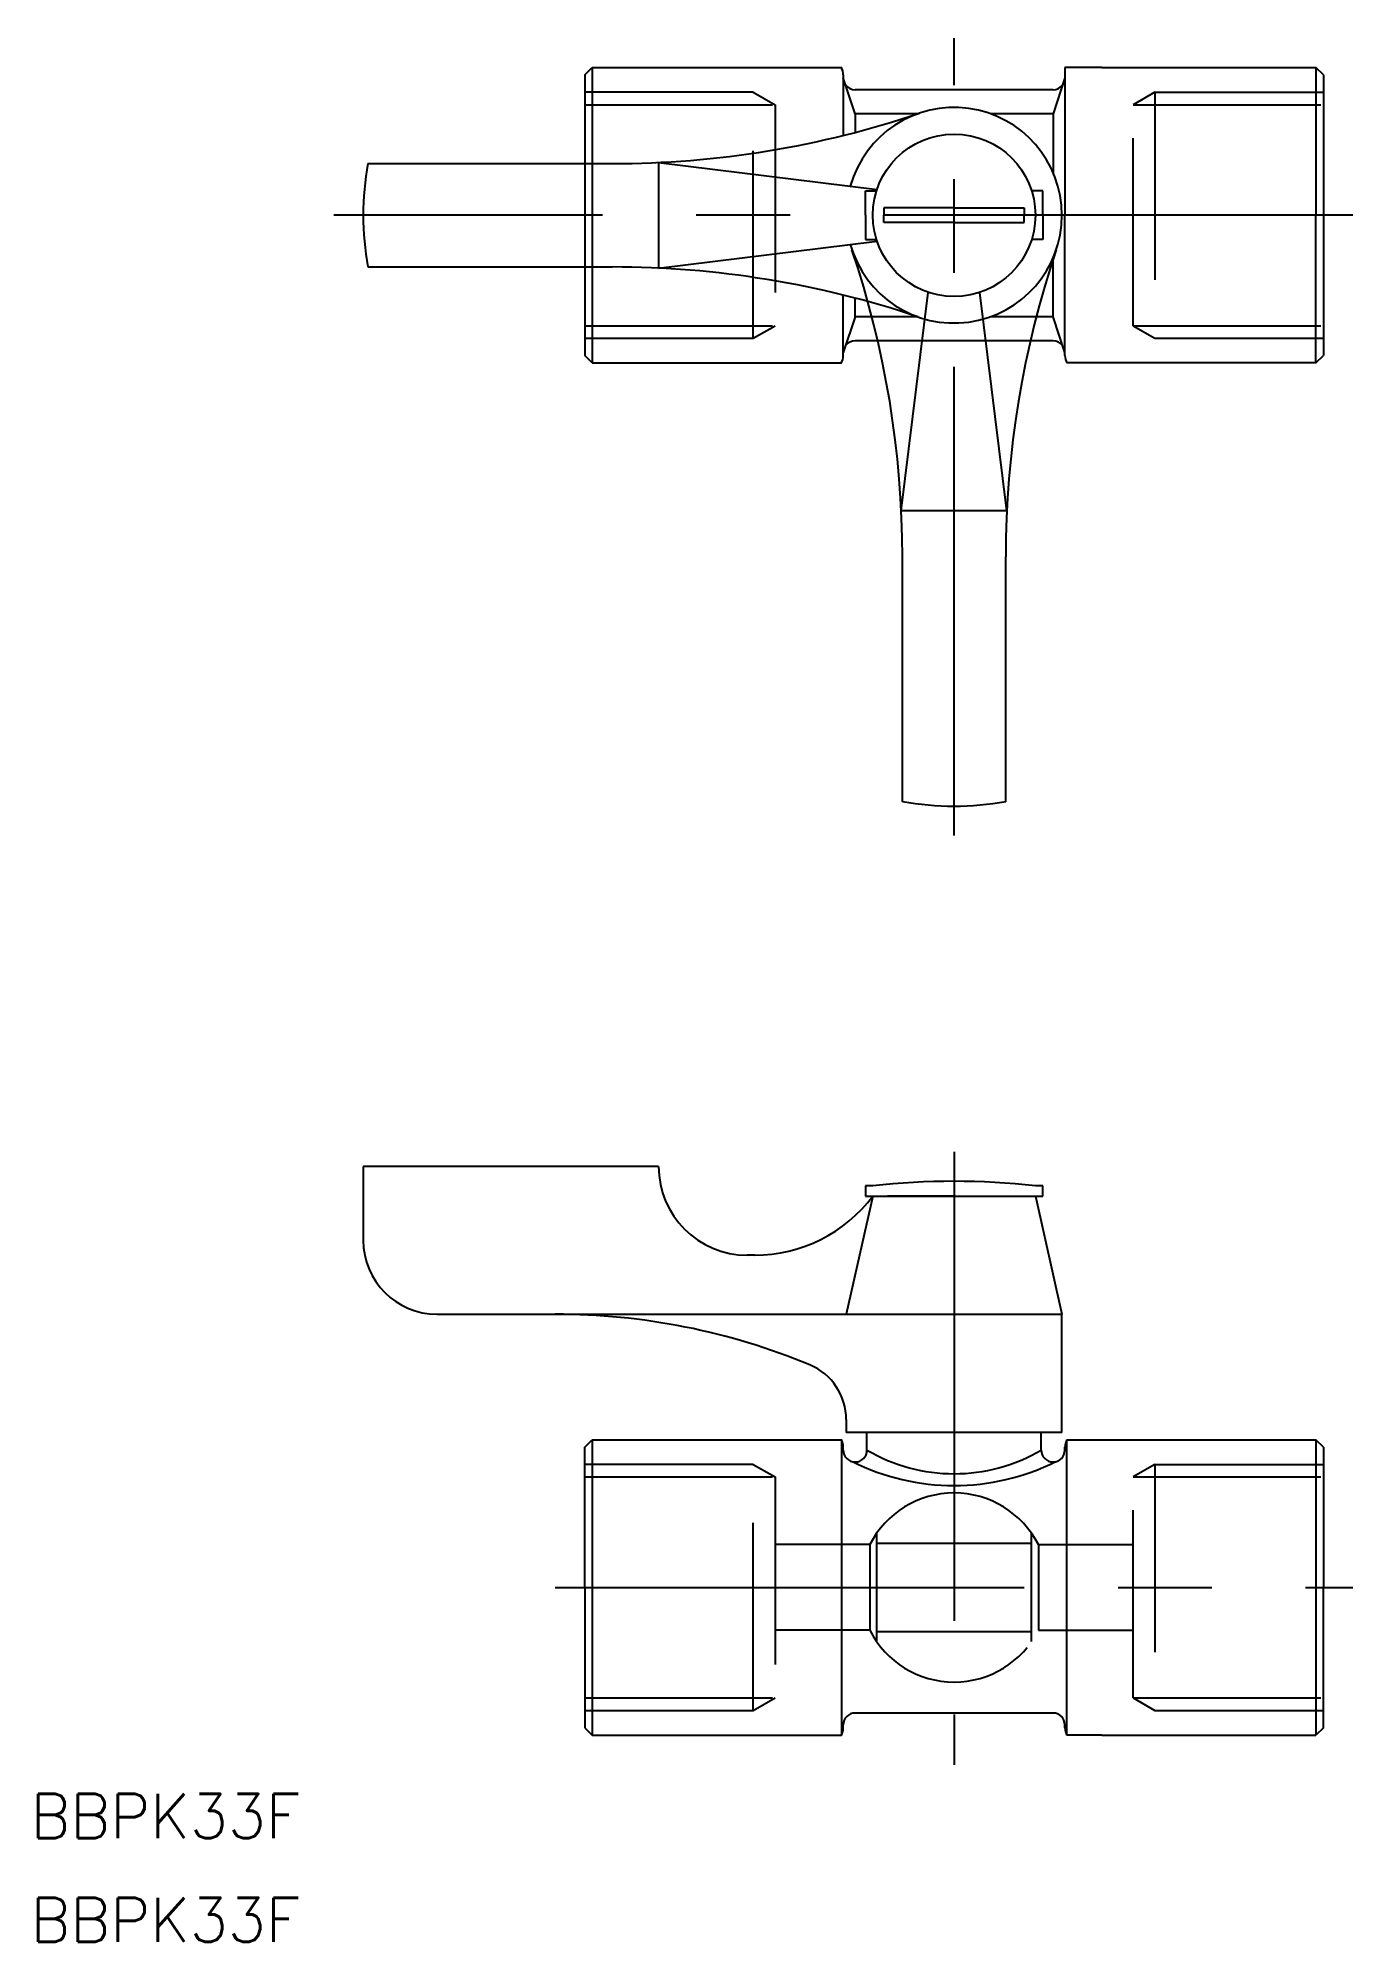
# Model space of a CAD drawing. Extents: x -87 to 2, y -24 to 105.
import ezdxf

# ---------------------------------------------------------------- set-up
doc = ezdxf.new("R2010")
doc.units = 0
for name, pattern in [('CENTER', [50.8, 31.75, -6.35, 6.35, -6.35]), ('DASHED', [19.05, 12.7, -6.35]), ('PHANTOM', [63.5, 31.75, -6.35, 6.35, -6.35, 6.35, -6.35])]:
    doc.linetypes.add(name, pattern=pattern)
doc.layers.get('0').update_dxf_attribs({"linetype": 'CONTINUOUS'})
doc.layers.add('CENTER', color=1, linetype='CENTER')
doc.styles.get("Standard").update_dxf_attribs({"font": 'txt.shx', "height": 3, "bigfont": 'bigfont.shx'})

msp = doc.modelspace()

# ---------------------------------------------------------------- linework, layer by layer
at = {"color": 7, "linetype": 'CONTINUOUS'}
for p, q in [((-50, 102.4), (-49.5, 102.9)), ((-50, 102.4), (-50, 96.4)), ((-49.5, 102.9), (-32.63, 102.9)), ((-49.5, 102.9), (-49.5, 96.4)), ((-32.5, 102.4), (-32.5, 102.2)), ((-32.5, 102.2), (-32.5, 98.3)), ((-31.7, 99.77), (-32.5, 102.2)), ((-17.5, 102.2), (-18.3, 99.77)), ((-15, 102.9), (-17.5, 102.9)), ((-17.5, 102.9), (-17.5, 92.9)), ((-15, 102.9), (-0.5, 102.9)), ((0, 102.4), (-0.5, 102.9)), ((-0.5, 102.9), (-0.5, 92.9)), ((0, 102.4), (0, 92.9)), ((-18.3, 101.4), (-31.7, 101.4)), ((-27.46, 99.77), (-31.7, 99.77)), ((-31.7, 99.77), (-31.7, 98.51)), ((-18.3, 99.77), (-22.54, 99.77)), ((-18.3, 99.77), (-18.3, 95.79)), ((-64.69, 96.4), (-48.13, 96.4)), ((-45, 96.47), (-30.21, 94.65)), ((-45, 96.47), (-45, 89.32)), ((-31, 92.9), (-31, 94.55)), ((-31, 94.55), (-30.25, 94.55)), ((-19, 94.55), (-19.75, 94.55)), ((-19, 92.9), (-19, 94.55)), ((-31, 92.9), (-31, 91.25)), ((-25, 93.4), (-29.75, 93.4)), ((-29.75, 93.4), (-29.75, 92.9)), ((-29.75, 92.4), (-29.75, 92.9)), ((-25, 93.4), (-20.25, 93.4)), ((-20.25, 93.4), (-20.25, 92.9)), ((-20.25, 92.4), (-20.25, 92.9)), ((-19, 92.9), (-19, 91.25)), ((-17.5, 83.6), (-17.5, 92.9)), ((-0.5, 82.9), (-0.5, 92.9)), ((0, 92.9), (0, 83.4)), ((-25, 92.4), (-29.75, 92.4)), ((-25, 92.4), (-20.25, 92.4)), ((-45, 89.32), (-30.21, 91.15)), ((-31, 91.25), (-30.25, 91.25)), ((-19, 91.25), (-19.75, 91.25)), ((-64.69, 89.4), (-48.13, 89.4)), ((-50, 89.4), (-50, 83.4)), ((-49.5, 89.4), (-49.5, 82.9)), ((-18.3, 86.02), (-18.3, 90)), ((-32.5, 83.6), (-32.5, 87.49)), ((-31.7, 86.02), (-31.7, 87.29)), ((-31.7, 86.02), (-32.5, 83.6)), ((-27.46, 86.02), (-31.7, 86.02)), ((-18.3, 86.02), (-22.54, 86.02)), ((-17.5, 83.6), (-18.3, 86.02)), ((-18.3, 84.4), (-31.7, 84.4)), ((-49.5, 82.9), (-50, 83.4)), ((-49.5, 82.9), (-32.63, 82.9)), ((-32.5, 83.4), (-32.5, 83.6)), ((-17.5, 83.4), (-17.5, 83.6)), ((-15, 82.9), (-17.37, 82.9)), ((-0.5, 82.9), (-15, 82.9)), ((-0.5, 82.9), (0, 83.4)), ((-45, 28.5), (-65, 28.5)), ((-65, 28.5), (-65, 23.5)), ((-30.5, 27.2), (-31, 27.2)), ((-31, 27.2), (-31, 26.5)), ((-19, 27.2), (-19.5, 27.2)), ((-19, 26.5), (-19, 27.2)), ((-30.5, 26.5), (-32.3, 18.5)), ((-31, 26.5), (-29.35, 26.5)), ((-30.5, 26.5), (-19.5, 26.5)), ((-25, 26.5), (-29.5, 26.5)), ((-20.65, 26.5), (-19, 26.5)), ((-19.5, 26.5), (-17.7, 18.5)), ((-38.5, 22.5), (-39, 22.5)), ((-60, 18.5), (-17.7, 18.5)), ((-17.7, 10.5), (-17.7, 18.5)), ((-32.3, 11.37), (-32.3, 10.5)), ((-17.7, 10.5), (-32.3, 10.5)), ((-30.9, 9.3), (-30.9, 10.5)), ((-19.1, 9.3), (-19.1, 10.5)), ((-50, 9.5), (-49.5, 10)), ((-50, 0), (-50, 9.5)), ((-49.5, 10), (-32.63, 10)), ((-49.5, 10), (-49.5, -10)), ((-32.63, 10), (-32.63, -10)), ((-32.5, 9.3), (-32.5, 9.5)), ((-17.5, 9.3), (-17.5, 9.5)), ((-17.37, 10), (-15, 10)), ((-17.37, -10), (-17.37, 10)), ((-15, 10), (-0.5, 10)), ((0, 9.5), (-0.5, 10)), ((-0.5, 10), (-0.5, -10)), ((0, 9.5), (0, 0)), ((-31.7, 8.5), (-31.7, 8.5)), ((-18.3, 8.5), (-18.3, 8.5)), ((-50, 0), (-50, -9.5)), ((0, -9.5), (0, 0)), ((-18.3, -8.5), (-31.7, -8.5)), ((-50, -9.5), (-49.5, -10)), ((-49.5, -10), (-32.63, -10)), ((-32.5, -9.5), (-32.5, -9.3)), ((-17.5, -9.5), (-17.5, -9.3)), ((-15, -10), (-17.37, -10)), ((-15, -10), (-0.5, -10)), ((0, -9.5), (-0.5, -10))]:
    msp.add_line(p, q, dxfattribs=at)
at = {"color": 3, "linetype": 'DASHED'}
for p, q in [((-38.6, 101.23), (-50, 101.23)), ((-38.6, 84.57), (-38.6, 101.23)), ((-38.6, 101.23), (-37.12, 100.37)), ((-11.4, 101.23), (-12.88, 100.37)), ((-11.4, 101.23), (0, 101.23)), ((-11.4, 101.23), (-11.4, 84.57)), ((-50, 100.37), (-37.12, 100.37)), ((-37.12, 100.37), (-37.12, 85.42)), ((-12.88, 100.37), (0, 100.37)), ((-12.88, 85.42), (-12.88, 100.37)), ((-50, 96.4), (-50, 89.4)), ((-49.5, 96.4), (-49.5, 89.4)), ((-50, 85.42), (-37.12, 85.42)), ((-38.6, 84.57), (-37.12, 85.42)), ((-12.88, 85.42), (0, 85.42)), ((-12.88, 85.42), (-11.4, 84.57)), ((-50, 84.57), (-38.6, 84.57)), ((-11.4, 84.57), (0, 84.57)), ((-38.6, 8.33), (-50, 8.33)), ((-38.6, -8.33), (-38.6, 8.33)), ((-38.6, 8.33), (-37.12, 7.48)), ((-11.4, 8.33), (-12.88, 7.48)), ((-11.4, 8.33), (0, 8.33)), ((-11.4, 8.33), (-11.4, -8.33)), ((-50, 7.48), (-37.12, 7.48)), ((-37.12, 7.48), (-37.12, -7.47)), ((-12.88, -7.47), (-12.88, 7.48)), ((-12.88, 7.48), (0, 7.48)), ((-30.71, 2.9), (-37.12, 2.9)), ((-30.71, 2.9), (-30.71, -2.9)), ((-30.25, 3.66), (-30.25, -3.66)), ((-30.25, 3), (-19.75, 3)), ((-19.75, -3.66), (-19.75, 3.66)), ((-19.29, 2.9), (-12.88, 2.9)), ((-19.29, 2.9), (-19.29, -2.9)), ((-30.71, -2.9), (-37.12, -2.9)), ((-19.75, -3), (-30.25, -3)), ((-19.29, -2.9), (-12.88, -2.9)), ((-50, -7.47), (-37.12, -7.47)), ((-38.6, -8.33), (-37.12, -7.47)), ((-12.88, -7.47), (-11.4, -8.33)), ((-12.88, -7.47), (0, -7.47)), ((-50, -8.33), (-38.6, -8.33)), ((-11.4, -8.33), (0, -8.33))]:
    msp.add_line(p, q, dxfattribs=at)
at = {"color": 3, "linetype": 'PHANTOM'}
for p, q in [((-28.58, 72.9), (-26.75, 87.68)), ((-21.42, 72.9), (-23.25, 87.68)), ((-21.42, 72.9), (-28.58, 72.9)), ((-28.5, 53.2), (-28.5, 69.77)), ((-21.5, 53.2), (-21.5, 69.77))]:
    msp.add_line(p, q, dxfattribs=at)
at = {"color": 7, "linetype": 'CONTINUOUS'}
msp.add_circle((-25, 92.9), 5.5, dxfattribs=at)
for centre, radius, start, end in [((-33.5, 102.4), 1, 0, 30), ((-31.7, 102.2), 0.8, 216.4992, 270), ((-18.3, 102.2), 0.8, 270, 323.5008), ((-48.13, 161.4), 65, 270, 288.6587), ((-25, 92.9), 7.3, 195.6882, 164.3118), ((-45, 92.9), 20, 169.9213, 190.0787), ((-48.13, 24.35), 65.05, 71.4657, 89.9965), ((-31.7, 83.6), 0.8, 90, 143.5008), ((-18.3, 83.6), 0.8, 36.4992, 90), ((-33.5, 83.4), 1, 330, 0), ((-16.5, 83.4), 1, 180, 210), ((-39, 28.5), 6, 180, 270), ((-25, -23.07), 50.57, 83.7557, 96.2443), ((-38.5, 32.5), 10, 270, 323.1301), ((-60, 23.5), 5, 180, 270), ((-52, -26.5), 45, 67.4849, 90), ((-36.3, 11.37), 4, 0, 67.4849), ((-33.5, 9.5), 1, 0, 30), ((-31.7, 9.3), 0.8, 180, 270), ((-31.7, 9.3), 0.8, 270, 0), ((-25, 19.38), 11.68, 239.6542, 300.3458), ((-18.3, 9.3), 0.8, 180, 270), ((-18.3, 9.3), 0.8, 270, 0), ((-16.5, 9.5), 1, 150, 180), ((-25, 22.32), 15.42, 243.4924, 296.5076), ((-31.7, -9.3), 0.8, 90, 180), ((-18.3, -9.3), 0.8, 0, 90), ((-33.5, -9.5), 1, 330, 0), ((-16.5, -9.5), 1, 180, 210)]:
    msp.add_arc(centre, radius, start, end, dxfattribs=at)
at = {"color": 3, "linetype": 'PHANTOM'}
for centre, radius, start, end in [((-93.5, 69.77), 65, 0, 18.6587), ((43.5, 69.77), 65, 161.3413, 180), ((-25, 72.9), 20, 259.9213, 280.0787)]:
    msp.add_arc(centre, radius, start, end, dxfattribs=at)
at = {"color": 3, "linetype": 'DASHED'}
for start, end in [(90, 153.0556), (26.9444, 90), (206.9444, 333.0556)]:
    msp.add_arc((-25, 0), 6.4, start, end, dxfattribs=at)
at = {"layer": 'CENTER', "color": 1, "linetype": 'CENTER'}
for p, q in [((-25, 50.9), (-25, 104.9)), ((2, 92.9), (-67, 92.9)), ((-25, 29.5), (-25, -12)), ((-52, 0), (2, 0))]:
    msp.add_line(p, q, dxfattribs=at)

# ---------------------------------------------------------------- texts
at = {"color": 7, "linetype": 'CONTINUOUS'}
for p in [(-87.53, -16.97), (-87.53, -24)]:
    msp.add_text('BBPK33F', height=3, dxfattribs=at).set_placement(p)

doc.saveas('drawing.dxf')
